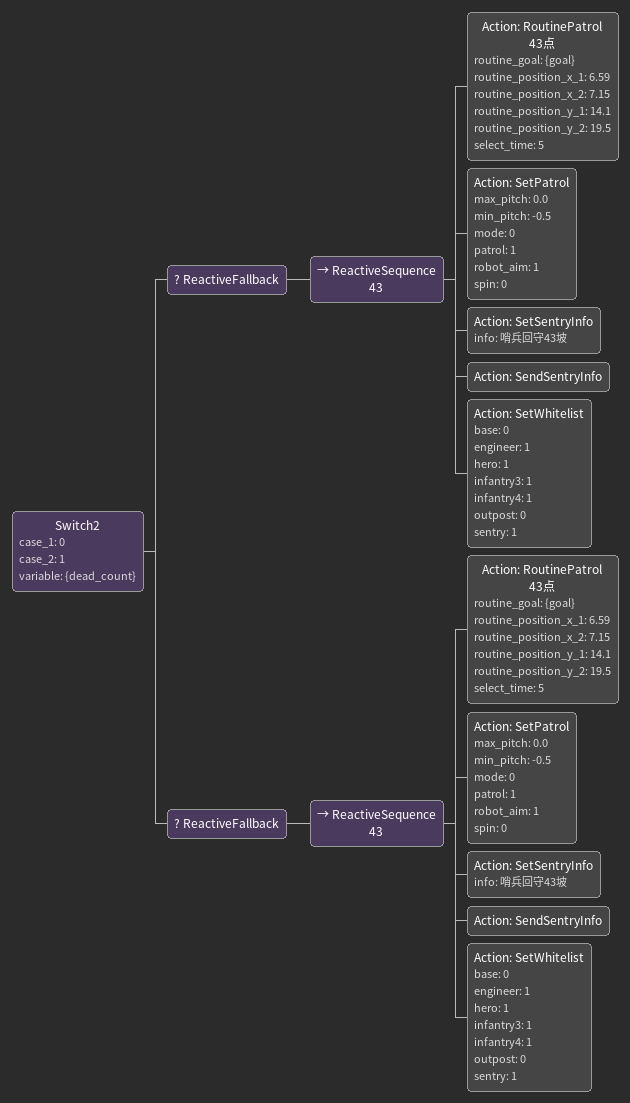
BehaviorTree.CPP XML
<Switch2 case_1="0" case_2="1" variable="{dead_count}">
    <ReactiveFallback>
        <ReactiveSequence name="43">
            <Action ID="RoutinePatrol" name="43点" routine_goal="{goal}" routine_position_x_1="6.59" routine_position_x_2="7.15" routine_position_y_1="14.1" routine_position_y_2="19.5" select_time="5"/>
            <Action ID="SetPatrol" max_pitch="0.0" min_pitch="-0.5" mode="0" patrol="1" robot_aim="1" spin="0"/>
            <Action ID="SetSentryInfo" info="哨兵回守43坡"/>
            <Action ID="SendSentryInfo"/>
            <Action ID="SetWhitelist" base="0" engineer="1" hero="1" infantry3="1" infantry4="1" outpost="0" sentry="1"/>
        </ReactiveSequence>
    </ReactiveFallback>
    <ReactiveFallback>
        <ReactiveSequence name="43">
            <Action ID="RoutinePatrol" name="43点" routine_goal="{goal}" routine_position_x_1="6.59" routine_position_x_2="7.15" routine_position_y_1="14.1" routine_position_y_2="19.5" select_time="5"/>
            <Action ID="SetPatrol" max_pitch="0.0" min_pitch="-0.5" mode="0" patrol="1" robot_aim="1" spin="0"/>
            <Action ID="SetSentryInfo" info="哨兵回守43坡"/>
            <Action ID="SendSentryInfo"/>
            <Action ID="SetWhitelist" base="0" engineer="1" hero="1" infantry3="1" infantry4="1" outpost="0" sentry="1"/>
        </ReactiveSequence>
    </ReactiveFallback>
</Switch2>
